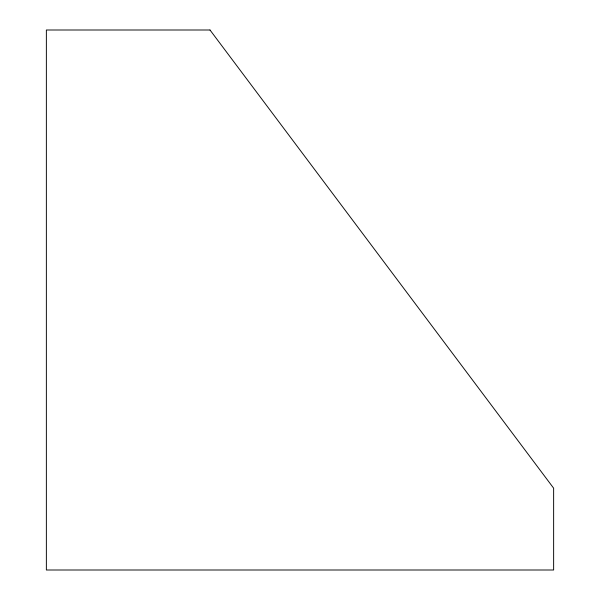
<?xml version="1.0" encoding="UTF-8"?>
<svg xmlns="http://www.w3.org/2000/svg" width="600" height="600" viewBox="0 0 600 600"><rect width="100%" height="100%" fill="white"/><g stroke="black" fill="none" stroke-linecap="round" stroke-linejoin="round"><path stroke-width="0.9" d="M210 30L46.365 30L46.365 570L553.635 570L553.635 488.183L210 30"/></g></svg>
